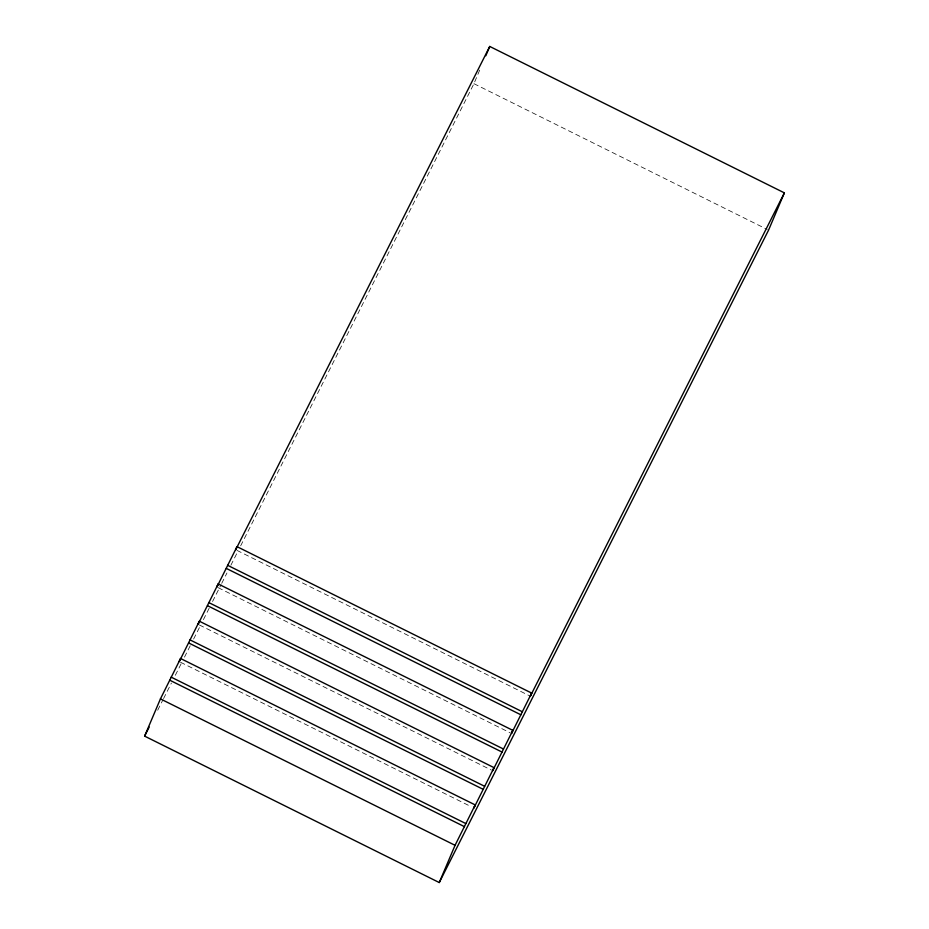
<?xml version="1.0" encoding="UTF-8"?>
<svg xmlns="http://www.w3.org/2000/svg" width="929" height="929" viewBox="0 0 929 929"><rect width="100%" height="100%" fill="white"/><g stroke="black" fill="none" stroke-linecap="round" stroke-linejoin="round"><path stroke-width="0.7" stroke-dasharray="4.64 3.48" d="M240.669 545.834L473.941 83.691L480.142 69.06M157.686 710.232L162.912 699.874M163.562 698.585L171.412 683.047M175.326 675.278L181.863 662.331M184.476 657.163L190.352 645.504M193.627 639.036L200.815 624.799M203.428 619.62L209.304 607.961M212.567 601.493L221.067 584.666M221.717 583.366L226.943 573.019M230.868 565.25L238.056 551.013M473.941 83.691L767.273 229.475M237 550.398L530.331 696.181M218.176 587.685L510.218 732.818M199.363 624.962L491.406 770.095M180.54 662.249L471.282 806.732"/><path stroke-width="1.39" d="M784.378 192.872L530.331 696.181L531.655 693.08L237.011 546.647L235.699 549.759L489.746 46.45L784.378 192.872L768.573 230.113L439.254 882.55L144.622 736.128L160.427 698.887L180.563 658.498L475.195 804.92L473.883 808.021L494.019 767.644L199.375 621.211L179.239 661.599L180.563 658.498M199.375 621.211L198.063 624.323L218.199 583.935L512.831 730.357L511.519 733.469L531.655 693.08M218.199 583.935L216.875 587.035L237.011 546.647M485.797 55.763L489.746 46.45M439.254 882.55L455.059 845.309L475.195 804.92M494.019 767.644L492.695 770.745L512.831 730.357M144.622 736.128L149.197 727.059M227.605 565.296L522.249 711.719M226.293 568.397L520.925 714.819M208.793 602.573L503.425 749.006M207.469 605.673L502.113 752.107M189.969 639.86L484.613 786.282M188.657 642.961L483.289 789.383M171.157 677.136L465.789 823.558M169.833 680.237L464.477 826.671M160.427 698.887L455.059 845.309"/></g></svg>
